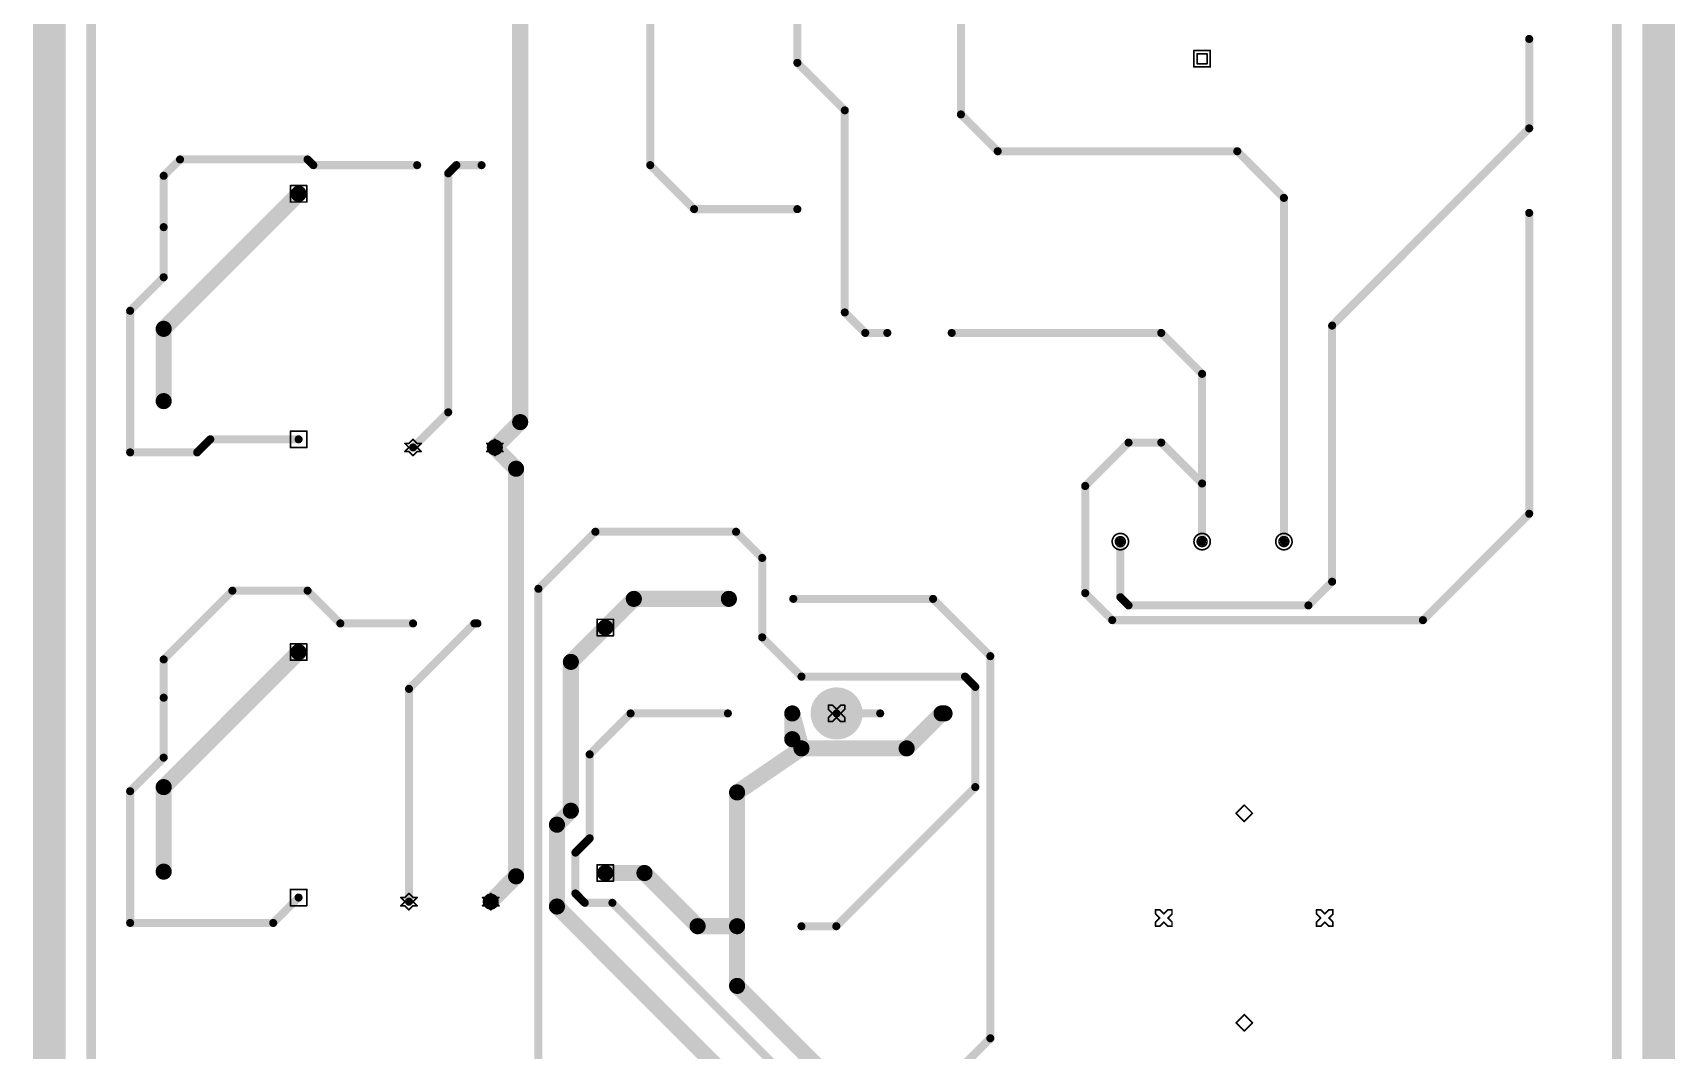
# Model space of a CAD drawing. Header units: millimetres. Extents: x 40 to 3761, y -469 to 920.
# Drawn here: x 3658.7 to 3760.7, y -289.3 to -226.1 of the extents above; entities that cross this region are included whole.
import ezdxf

# ---------------------------------------------------------------- set-up
doc = ezdxf.new("R2010")
doc.units = ezdxf.units.MM
for name, color, linetype in [('BottomSolder', 6, 'Continuous'), ('DrillDrawing', 1, 'Continuous'), ('InternalPlane1', 76, 'Continuous'), ('InternalPlane2', 16, 'Continuous'), ('KeepOutLayer', 6, 'Continuous'), ('MultiLayer', 9, 'Continuous'), ('TopLayer', 1, 'Continuous')]:
    doc.layers.add(name, color=color, linetype=linetype)

msp = doc.modelspace()

# ---------------------------------------------------------------- linework, layer by layer
at = {"layer": 'BottomSolder', "const_width": 1.203}
msp.add_lwpolyline([(3708.03, -268.36, 1), (3709.234, -268.36, 1)], format="xyb", close=True, dxfattribs=at)
at = {"layer": 'DrillDrawing', "const_width": 0.102}
for points in [[(3730.832, -227.212), (3731.848, -227.212)], [(3730.832, -228.228), (3730.832, -227.212)], [(3731.035, -227.415), (3731.644, -227.415)], [(3731.035, -228.025), (3731.035, -227.415)], [(3731.644, -228.025), (3731.644, -227.415)], [(3731.848, -228.228), (3731.848, -227.212)], [(3730.832, -228.228), (3731.848, -228.228)], [(3731.035, -228.025), (3731.644, -228.025)], [(3674.698, -235.594), (3675.714, -235.594)], [(3674.698, -236.61), (3674.698, -235.594)], [(3675.714, -236.61), (3675.714, -235.594)], [(3674.698, -236.61), (3675.714, -236.61)], [(3674.698, -250.834), (3675.714, -250.834)], [(3674.698, -251.85), (3674.698, -250.834)], [(3675.714, -251.85), (3675.714, -250.834)], [(3674.698, -251.85), (3675.714, -251.85)], [(3681.81, -251.596), (3682.064, -251.85)], [(3681.81, -251.596), (3682.064, -251.596)], [(3681.81, -252.104), (3682.064, -251.85)], [(3682.064, -251.596), (3682.318, -251.342)], [(3682.318, -251.342), (3682.572, -251.596)], [(3682.572, -251.596), (3682.826, -251.596)], [(3682.572, -251.85), (3682.826, -251.596)], [(3682.572, -251.85), (3682.826, -252.104)], [(3686.89, -251.596), (3687.144, -251.85)], [(3686.89, -251.596), (3687.144, -251.596)], [(3686.89, -252.104), (3687.144, -251.85)], [(3687.144, -251.596), (3687.398, -251.342)], [(3687.398, -251.342), (3687.652, -251.596)], [(3687.652, -251.596), (3687.906, -251.596)], [(3687.652, -251.85), (3687.906, -251.596)], [(3687.652, -251.85), (3687.906, -252.104)], [(3681.81, -252.104), (3682.064, -252.104)], [(3682.064, -252.104), (3682.318, -252.358)], [(3682.318, -252.358), (3682.572, -252.104)], [(3682.572, -252.104), (3682.826, -252.104)], [(3686.89, -252.104), (3687.144, -252.104)], [(3687.144, -252.104), (3687.398, -252.358)], [(3687.398, -252.358), (3687.652, -252.104)], [(3687.652, -252.104), (3687.906, -252.104)], [(3693.748, -262.518), (3694.764, -262.518)], [(3693.748, -263.534), (3693.748, -262.518)], [(3694.764, -263.534), (3694.764, -262.518)], [(3674.698, -264.042), (3675.714, -264.042)], [(3674.698, -265.058), (3674.698, -264.042)], [(3675.714, -265.058), (3675.714, -264.042)], [(3693.748, -263.534), (3694.764, -263.534)], [(3674.698, -265.058), (3675.714, -265.058)], [(3708.124, -268.106), (3708.124, -267.852)], [(3708.124, -267.852), (3708.378, -267.852)], [(3708.124, -268.106), (3708.378, -268.36)], [(3708.124, -268.614), (3708.378, -268.36)], [(3708.378, -267.852), (3708.632, -268.106)], [(3708.632, -268.106), (3708.886, -267.852)], [(3708.886, -267.852), (3709.14, -267.852)], [(3708.886, -268.36), (3709.14, -268.106)], [(3708.886, -268.36), (3709.14, -268.614)], [(3709.14, -268.106), (3709.14, -267.852)], [(3708.124, -268.868), (3708.124, -268.614)], [(3708.124, -268.868), (3708.378, -268.868)], [(3708.378, -268.868), (3708.632, -268.614)], [(3708.632, -268.614), (3708.886, -268.868)], [(3708.886, -268.868), (3709.14, -268.868)], [(3709.14, -268.868), (3709.14, -268.614)], [(3733.452, -274.56), (3733.96, -274.052)], [(3733.96, -274.052), (3734.468, -274.56)], [(3733.452, -274.56), (3733.96, -275.068)], [(3733.96, -275.068), (3734.468, -274.56)], [(3693.748, -277.758), (3694.764, -277.758)], [(3693.748, -278.774), (3693.748, -277.758)], [(3694.764, -278.774), (3694.764, -277.758)], [(3674.698, -279.282), (3675.714, -279.282)], [(3674.698, -280.298), (3674.698, -279.282)], [(3675.714, -280.298), (3675.714, -279.282)], [(3681.81, -279.79), (3682.064, -279.536)], [(3682.064, -279.536), (3682.318, -279.79)], [(3686.89, -279.79), (3687.144, -279.536)], [(3687.144, -279.536), (3687.398, -279.79)], [(3693.748, -278.774), (3694.764, -278.774)], [(3674.698, -280.298), (3675.714, -280.298)], [(3681.556, -279.79), (3681.81, -280.044)], [(3681.556, -279.79), (3681.81, -279.79)], [(3681.556, -280.298), (3681.81, -280.044)], [(3681.556, -280.298), (3681.81, -280.298)], [(3681.81, -280.298), (3682.064, -280.552)], [(3682.064, -280.552), (3682.318, -280.298)], [(3682.318, -279.79), (3682.572, -279.79)], [(3682.318, -280.044), (3682.572, -279.79)], [(3682.318, -280.044), (3682.572, -280.298)], [(3682.318, -280.298), (3682.572, -280.298)], [(3686.636, -279.79), (3686.89, -280.044)], [(3686.636, -279.79), (3686.89, -279.79)], [(3686.636, -280.298), (3686.89, -280.044)], [(3686.636, -280.298), (3686.89, -280.298)], [(3686.89, -280.298), (3687.144, -280.552)], [(3687.144, -280.552), (3687.398, -280.298)], [(3687.398, -279.79), (3687.652, -279.79)], [(3687.398, -280.044), (3687.652, -279.79)], [(3687.398, -280.044), (3687.652, -280.298)], [(3687.398, -280.298), (3687.652, -280.298)], [(3728.452, -280.806), (3728.452, -280.552)], [(3728.452, -280.552), (3728.706, -280.552)], [(3728.706, -280.552), (3728.96, -280.806)], [(3728.96, -280.806), (3729.214, -280.552)], [(3729.214, -280.552), (3729.468, -280.552)], [(3729.468, -280.806), (3729.468, -280.552)], [(3738.452, -280.806), (3738.452, -280.552)], [(3738.452, -280.552), (3738.706, -280.552)], [(3738.706, -280.552), (3738.96, -280.806)], [(3738.96, -280.806), (3739.214, -280.552)], [(3739.214, -280.552), (3739.468, -280.552)], [(3739.468, -280.806), (3739.468, -280.552)], [(3728.452, -280.806), (3728.706, -281.06)], [(3728.452, -281.314), (3728.706, -281.06)], [(3728.452, -281.568), (3728.452, -281.314)], [(3728.452, -281.568), (3728.706, -281.568)], [(3728.706, -281.568), (3728.96, -281.314)], [(3728.96, -281.314), (3729.214, -281.568)], [(3729.214, -281.06), (3729.468, -280.806)], [(3729.214, -281.06), (3729.468, -281.314)], [(3729.214, -281.568), (3729.468, -281.568)], [(3729.468, -281.568), (3729.468, -281.314)], [(3738.452, -280.806), (3738.706, -281.06)], [(3738.452, -281.314), (3738.706, -281.06)], [(3738.452, -281.568), (3738.452, -281.314)], [(3738.452, -281.568), (3738.706, -281.568)], [(3738.706, -281.568), (3738.96, -281.314)], [(3738.96, -281.314), (3739.214, -281.568)], [(3739.214, -281.06), (3739.468, -280.806)], [(3739.214, -281.06), (3739.468, -281.314)], [(3739.214, -281.568), (3739.468, -281.568)], [(3739.468, -281.568), (3739.468, -281.314)], [(3733.452, -287.56), (3733.96, -287.052)], [(3733.452, -287.56), (3733.96, -288.068)], [(3733.96, -287.052), (3734.468, -287.56)], [(3733.96, -288.068), (3734.468, -287.56)]]:
    msp.add_lwpolyline(points, dxfattribs=at)
at = {"layer": 'DrillDrawing'}
for points, const_width in [([(3730.806, -227.212, 1), (3730.857, -227.212, 1)], 0.0508), ([(3730.806, -227.212, 1), (3730.857, -227.212, 1)], 0.0508), ([(3731.009, -227.415, 1), (3731.06, -227.415, 1)], 0.0508), ([(3731.009, -227.415, 1), (3731.06, -227.415, 1)], 0.0508), ([(3731.619, -227.415, 1), (3731.67, -227.415, 1)], 0.0508), ([(3731.619, -227.415, 1), (3731.67, -227.415, 1)], 0.0508), ([(3731.822, -227.212, 1), (3731.873, -227.212, 1)], 0.0508), ([(3731.822, -227.212, 1), (3731.873, -227.212, 1)], 0.0508), ([(3730.806, -228.228, 1), (3730.857, -228.228, 1)], 0.0508), ([(3730.806, -228.228, 1), (3730.857, -228.228, 1)], 0.0508), ([(3731.009, -228.025, 1), (3731.06, -228.025, 1)], 0.0508), ([(3731.009, -228.025, 1), (3731.06, -228.025, 1)], 0.0508), ([(3731.619, -228.025, 1), (3731.67, -228.025, 1)], 0.0508), ([(3731.619, -228.025, 1), (3731.67, -228.025, 1)], 0.0508), ([(3731.822, -228.228, 1), (3731.873, -228.228, 1)], 0.0508), ([(3731.822, -228.228, 1), (3731.873, -228.228, 1)], 0.0508), ([(3674.672, -235.594, 1), (3674.723, -235.594, 1)], 0.0508), ([(3674.672, -235.594, 1), (3674.723, -235.594, 1)], 0.0508), ([(3675.688, -235.594, 1), (3675.739, -235.594, 1)], 0.0508), ([(3675.688, -235.594, 1), (3675.739, -235.594, 1)], 0.0508), ([(3674.672, -236.61, 1), (3674.723, -236.61, 1)], 0.0508), ([(3674.672, -236.61, 1), (3674.723, -236.61, 1)], 0.0508), ([(3675.688, -236.61, 1), (3675.739, -236.61, 1)], 0.0508), ([(3675.688, -236.61, 1), (3675.739, -236.61, 1)], 0.0508), ([(3674.672, -250.834, 1), (3674.723, -250.834, 1)], 0.0508), ([(3674.672, -250.834, 1), (3674.723, -250.834, 1)], 0.0508), ([(3675.688, -250.834, 1), (3675.739, -250.834, 1)], 0.0508), ([(3675.688, -250.834, 1), (3675.739, -250.834, 1)], 0.0508), ([(3674.672, -251.85, 1), (3674.723, -251.85, 1)], 0.0508), ([(3674.672, -251.85, 1), (3674.723, -251.85, 1)], 0.0508), ([(3675.688, -251.85, 1), (3675.739, -251.85, 1)], 0.0508), ([(3675.688, -251.85, 1), (3675.739, -251.85, 1)], 0.0508), ([(3681.784, -251.596, 1), (3681.835, -251.596, 1)], 0.0508), ([(3681.784, -251.596, 1), (3681.835, -251.596, 1)], 0.0508), ([(3682.038, -251.596, 1), (3682.089, -251.596, 1)], 0.0508), ([(3682.038, -251.596, 1), (3682.089, -251.596, 1)], 0.0508), ([(3682.038, -251.85, 1), (3682.089, -251.85, 1)], 0.0508), ([(3682.038, -251.85, 1), (3682.089, -251.85, 1)], 0.0508), ([(3682.292, -251.342, 1), (3682.343, -251.342, 1)], 0.0508), ([(3682.292, -251.342, 1), (3682.343, -251.342, 1)], 0.0508), ([(3682.546, -251.596, 1), (3682.597, -251.596, 1)], 0.0508), ([(3682.546, -251.596, 1), (3682.597, -251.596, 1)], 0.0508), ([(3682.546, -251.85, 1), (3682.597, -251.85, 1)], 0.0508), ([(3682.546, -251.85, 1), (3682.597, -251.85, 1)], 0.0508), ([(3682.8, -251.596, 1), (3682.851, -251.596, 1)], 0.0508), ([(3682.8, -251.596, 1), (3682.851, -251.596, 1)], 0.0508), ([(3686.864, -251.596, 1), (3686.915, -251.596, 1)], 0.0508), ([(3686.864, -251.596, 1), (3686.915, -251.596, 1)], 0.0508), ([(3687.118, -251.596, 1), (3687.169, -251.596, 1)], 0.0508), ([(3687.118, -251.596, 1), (3687.169, -251.596, 1)], 0.0508), ([(3687.118, -251.85, 1), (3687.169, -251.85, 1)], 0.0508), ([(3687.118, -251.85, 1), (3687.169, -251.85, 1)], 0.0508), ([(3687.372, -251.342, 1), (3687.423, -251.342, 1)], 0.0508), ([(3687.372, -251.342, 1), (3687.423, -251.342, 1)], 0.0508), ([(3687.626, -251.596, 1), (3687.677, -251.596, 1)], 0.0508), ([(3687.626, -251.596, 1), (3687.677, -251.596, 1)], 0.0508), ([(3687.626, -251.85, 1), (3687.677, -251.85, 1)], 0.0508), ([(3687.626, -251.85, 1), (3687.677, -251.85, 1)], 0.0508), ([(3687.88, -251.596, 1), (3687.931, -251.596, 1)], 0.0508), ([(3687.88, -251.596, 1), (3687.931, -251.596, 1)], 0.0508), ([(3681.784, -252.104, 1), (3681.835, -252.104, 1)], 0.0508), ([(3681.784, -252.104, 1), (3681.835, -252.104, 1)], 0.0508), ([(3682.038, -252.104, 1), (3682.089, -252.104, 1)], 0.0508), ([(3682.038, -252.104, 1), (3682.089, -252.104, 1)], 0.0508), ([(3682.292, -252.358, 1), (3682.343, -252.358, 1)], 0.0508), ([(3682.292, -252.358, 1), (3682.343, -252.358, 1)], 0.0508), ([(3682.546, -252.104, 1), (3682.597, -252.104, 1)], 0.0508), ([(3682.546, -252.104, 1), (3682.597, -252.104, 1)], 0.0508), ([(3682.8, -252.104, 1), (3682.851, -252.104, 1)], 0.0508), ([(3682.8, -252.104, 1), (3682.851, -252.104, 1)], 0.0508), ([(3686.864, -252.104, 1), (3686.915, -252.104, 1)], 0.0508), ([(3686.864, -252.104, 1), (3686.915, -252.104, 1)], 0.0508), ([(3687.118, -252.104, 1), (3687.169, -252.104, 1)], 0.0508), ([(3687.118, -252.104, 1), (3687.169, -252.104, 1)], 0.0508), ([(3687.372, -252.358, 1), (3687.423, -252.358, 1)], 0.0508), ([(3687.372, -252.358, 1), (3687.423, -252.358, 1)], 0.0508), ([(3687.626, -252.104, 1), (3687.677, -252.104, 1)], 0.0508), ([(3687.626, -252.104, 1), (3687.677, -252.104, 1)], 0.0508), ([(3687.88, -252.104, 1), (3687.931, -252.104, 1)], 0.0508), ([(3687.88, -252.104, 1), (3687.931, -252.104, 1)], 0.0508), ([(3726.768, -257.692, 1), (3725.752, -257.692, 1)], 0.102), ([(3725.726, -257.692, 1), (3725.777, -257.692, 1)], 0.0508), ([(3726.564, -257.692, 1), (3725.955, -257.692, 1)], 0.102), ([(3725.929, -257.692, 1), (3725.98, -257.692, 1)], 0.0508), ([(3726.539, -257.692, 1), (3726.59, -257.692, 1)], 0.0508), ([(3726.742, -257.692, 1), (3726.793, -257.692, 1)], 0.0508), ([(3731.848, -257.692, 1), (3730.832, -257.692, 1)], 0.102), ([(3730.806, -257.692, 1), (3730.857, -257.692, 1)], 0.0508), ([(3731.644, -257.692, 1), (3731.035, -257.692, 1)], 0.102), ([(3731.009, -257.692, 1), (3731.06, -257.692, 1)], 0.0508), ([(3731.619, -257.692, 1), (3731.67, -257.692, 1)], 0.0508), ([(3731.822, -257.692, 1), (3731.873, -257.692, 1)], 0.0508), ([(3736.928, -257.692, 1), (3735.912, -257.692, 1)], 0.102), ([(3735.886, -257.692, 1), (3735.937, -257.692, 1)], 0.0508), ([(3736.724, -257.692, 1), (3736.115, -257.692, 1)], 0.102), ([(3736.089, -257.692, 1), (3736.14, -257.692, 1)], 0.0508), ([(3736.699, -257.692, 1), (3736.75, -257.692, 1)], 0.0508), ([(3736.902, -257.692, 1), (3736.953, -257.692, 1)], 0.0508), ([(3693.722, -262.518, 1), (3693.773, -262.518, 1)], 0.0508), ([(3693.722, -262.518, 1), (3693.773, -262.518, 1)], 0.0508), ([(3694.738, -262.518, 1), (3694.789, -262.518, 1)], 0.0508), ([(3694.738, -262.518, 1), (3694.789, -262.518, 1)], 0.0508), ([(3674.672, -264.042, 1), (3674.723, -264.042, 1)], 0.0508), ([(3674.672, -264.042, 1), (3674.723, -264.042, 1)], 0.0508), ([(3675.688, -264.042, 1), (3675.739, -264.042, 1)], 0.0508), ([(3675.688, -264.042, 1), (3675.739, -264.042, 1)], 0.0508), ([(3693.722, -263.534, 1), (3693.773, -263.534, 1)], 0.0508), ([(3693.722, -263.534, 1), (3693.773, -263.534, 1)], 0.0508), ([(3694.738, -263.534, 1), (3694.789, -263.534, 1)], 0.0508), ([(3694.738, -263.534, 1), (3694.789, -263.534, 1)], 0.0508), ([(3674.672, -265.058, 1), (3674.723, -265.058, 1)], 0.0508), ([(3674.672, -265.058, 1), (3674.723, -265.058, 1)], 0.0508), ([(3675.688, -265.058, 1), (3675.739, -265.058, 1)], 0.0508), ([(3675.688, -265.058, 1), (3675.739, -265.058, 1)], 0.0508), ([(3708.099, -267.852, 1), (3708.149, -267.852, 1)], 0.0508), ([(3708.099, -267.852, 1), (3708.149, -267.852, 1)], 0.0508), ([(3708.099, -268.106, 1), (3708.149, -268.106, 1)], 0.0508), ([(3708.099, -268.106, 1), (3708.149, -268.106, 1)], 0.0508), ([(3708.353, -267.852, 1), (3708.403, -267.852, 1)], 0.0508), ([(3708.353, -267.852, 1), (3708.403, -267.852, 1)], 0.0508), ([(3708.353, -268.36, 1), (3708.403, -268.36, 1)], 0.0508), ([(3708.353, -268.36, 1), (3708.403, -268.36, 1)], 0.0508), ([(3708.607, -268.106, 1), (3708.657, -268.106, 1)], 0.0508), ([(3708.607, -268.106, 1), (3708.657, -268.106, 1)], 0.0508), ([(3708.861, -267.852, 1), (3708.911, -267.852, 1)], 0.0508), ([(3708.861, -267.852, 1), (3708.911, -267.852, 1)], 0.0508), ([(3708.861, -268.36, 1), (3708.911, -268.36, 1)], 0.0508), ([(3708.861, -268.36, 1), (3708.911, -268.36, 1)], 0.0508), ([(3709.115, -267.852, 1), (3709.165, -267.852, 1)], 0.0508), ([(3709.115, -267.852, 1), (3709.165, -267.852, 1)], 0.0508), ([(3709.115, -268.106, 1), (3709.165, -268.106, 1)], 0.0508), ([(3709.115, -268.106, 1), (3709.165, -268.106, 1)], 0.0508), ([(3708.099, -268.614, 1), (3708.149, -268.614, 1)], 0.0508), ([(3708.099, -268.614, 1), (3708.149, -268.614, 1)], 0.0508), ([(3708.099, -268.868, 1), (3708.149, -268.868, 1)], 0.0508), ([(3708.099, -268.868, 1), (3708.149, -268.868, 1)], 0.0508), ([(3708.353, -268.868, 1), (3708.403, -268.868, 1)], 0.0508), ([(3708.353, -268.868, 1), (3708.403, -268.868, 1)], 0.0508), ([(3708.607, -268.614, 1), (3708.657, -268.614, 1)], 0.0508), ([(3708.607, -268.614, 1), (3708.657, -268.614, 1)], 0.0508), ([(3708.861, -268.868, 1), (3708.911, -268.868, 1)], 0.0508), ([(3708.861, -268.868, 1), (3708.911, -268.868, 1)], 0.0508), ([(3709.115, -268.614, 1), (3709.165, -268.614, 1)], 0.0508), ([(3709.115, -268.614, 1), (3709.165, -268.614, 1)], 0.0508), ([(3709.115, -268.868, 1), (3709.165, -268.868, 1)], 0.0508), ([(3709.115, -268.868, 1), (3709.165, -268.868, 1)], 0.0508), ([(3733.934, -274.052, 1), (3733.985, -274.052, 1)], 0.0508), ([(3733.934, -274.052, 1), (3733.985, -274.052, 1)], 0.0508), ([(3733.426, -274.56, 1), (3733.477, -274.56, 1)], 0.0508), ([(3733.426, -274.56, 1), (3733.477, -274.56, 1)], 0.0508), ([(3733.934, -275.068, 1), (3733.985, -275.068, 1)], 0.0508), ([(3733.934, -275.068, 1), (3733.985, -275.068, 1)], 0.0508), ([(3734.442, -274.56, 1), (3734.493, -274.56, 1)], 0.0508), ([(3734.442, -274.56, 1), (3734.493, -274.56, 1)], 0.0508), ([(3693.722, -277.758, 1), (3693.773, -277.758, 1)], 0.0508), ([(3693.722, -277.758, 1), (3693.773, -277.758, 1)], 0.0508), ([(3694.738, -277.758, 1), (3694.789, -277.758, 1)], 0.0508), ([(3694.738, -277.758, 1), (3694.789, -277.758, 1)], 0.0508), ([(3674.672, -279.282, 1), (3674.723, -279.282, 1)], 0.0508), ([(3674.672, -279.282, 1), (3674.723, -279.282, 1)], 0.0508), ([(3675.688, -279.282, 1), (3675.739, -279.282, 1)], 0.0508), ([(3675.688, -279.282, 1), (3675.739, -279.282, 1)], 0.0508), ([(3682.038, -279.536, 1), (3682.089, -279.536, 1)], 0.0508), ([(3682.038, -279.536, 1), (3682.089, -279.536, 1)], 0.0508), ([(3687.118, -279.536, 1), (3687.169, -279.536, 1)], 0.0508), ([(3687.118, -279.536, 1), (3687.169, -279.536, 1)], 0.0508), ([(3693.722, -278.774, 1), (3693.773, -278.774, 1)], 0.0508), ([(3693.722, -278.774, 1), (3693.773, -278.774, 1)], 0.0508), ([(3694.738, -278.774, 1), (3694.789, -278.774, 1)], 0.0508), ([(3694.738, -278.774, 1), (3694.789, -278.774, 1)], 0.0508), ([(3674.672, -280.298, 1), (3674.723, -280.298, 1)], 0.0508), ([(3674.672, -280.298, 1), (3674.723, -280.298, 1)], 0.0508), ([(3675.688, -280.298, 1), (3675.739, -280.298, 1)], 0.0508), ([(3675.688, -280.298, 1), (3675.739, -280.298, 1)], 0.0508), ([(3681.53, -279.79, 1), (3681.581, -279.79, 1)], 0.0508), ([(3681.53, -279.79, 1), (3681.581, -279.79, 1)], 0.0508), ([(3681.53, -280.298, 1), (3681.581, -280.298, 1)], 0.0508), ([(3681.53, -280.298, 1), (3681.581, -280.298, 1)], 0.0508), ([(3681.784, -279.79, 1), (3681.835, -279.79, 1)], 0.0508), ([(3681.784, -279.79, 1), (3681.835, -279.79, 1)], 0.0508), ([(3681.784, -280.044, 1), (3681.835, -280.044, 1)], 0.0508), ([(3681.784, -280.044, 1), (3681.835, -280.044, 1)], 0.0508), ([(3681.784, -280.298, 1), (3681.835, -280.298, 1)], 0.0508), ([(3681.784, -280.298, 1), (3681.835, -280.298, 1)], 0.0508), ([(3682.038, -280.552, 1), (3682.089, -280.552, 1)], 0.0508), ([(3682.038, -280.552, 1), (3682.089, -280.552, 1)], 0.0508), ([(3682.292, -279.79, 1), (3682.343, -279.79, 1)], 0.0508), ([(3682.292, -279.79, 1), (3682.343, -279.79, 1)], 0.0508), ([(3682.292, -280.044, 1), (3682.343, -280.044, 1)], 0.0508), ([(3682.292, -280.044, 1), (3682.343, -280.044, 1)], 0.0508), ([(3682.292, -280.298, 1), (3682.343, -280.298, 1)], 0.0508), ([(3682.292, -280.298, 1), (3682.343, -280.298, 1)], 0.0508), ([(3682.546, -279.79, 1), (3682.597, -279.79, 1)], 0.0508), ([(3682.546, -279.79, 1), (3682.597, -279.79, 1)], 0.0508), ([(3682.546, -280.298, 1), (3682.597, -280.298, 1)], 0.0508), ([(3682.546, -280.298, 1), (3682.597, -280.298, 1)], 0.0508), ([(3686.61, -279.79, 1), (3686.661, -279.79, 1)], 0.0508), ([(3686.61, -279.79, 1), (3686.661, -279.79, 1)], 0.0508), ([(3686.61, -280.298, 1), (3686.661, -280.298, 1)], 0.0508), ([(3686.61, -280.298, 1), (3686.661, -280.298, 1)], 0.0508), ([(3686.864, -279.79, 1), (3686.915, -279.79, 1)], 0.0508), ([(3686.864, -279.79, 1), (3686.915, -279.79, 1)], 0.0508), ([(3686.864, -280.044, 1), (3686.915, -280.044, 1)], 0.0508), ([(3686.864, -280.044, 1), (3686.915, -280.044, 1)], 0.0508), ([(3686.864, -280.298, 1), (3686.915, -280.298, 1)], 0.0508), ([(3686.864, -280.298, 1), (3686.915, -280.298, 1)], 0.0508), ([(3687.118, -280.552, 1), (3687.169, -280.552, 1)], 0.0508), ([(3687.118, -280.552, 1), (3687.169, -280.552, 1)], 0.0508), ([(3687.372, -279.79, 1), (3687.423, -279.79, 1)], 0.0508), ([(3687.372, -279.79, 1), (3687.423, -279.79, 1)], 0.0508), ([(3687.372, -280.044, 1), (3687.423, -280.044, 1)], 0.0508), ([(3687.372, -280.044, 1), (3687.423, -280.044, 1)], 0.0508), ([(3687.372, -280.298, 1), (3687.423, -280.298, 1)], 0.0508), ([(3687.372, -280.298, 1), (3687.423, -280.298, 1)], 0.0508), ([(3687.626, -279.79, 1), (3687.677, -279.79, 1)], 0.0508), ([(3687.626, -279.79, 1), (3687.677, -279.79, 1)], 0.0508), ([(3687.626, -280.298, 1), (3687.677, -280.298, 1)], 0.0508), ([(3687.626, -280.298, 1), (3687.677, -280.298, 1)], 0.0508), ([(3728.426, -280.552, 1), (3728.477, -280.552, 1)], 0.0508), ([(3728.426, -280.552, 1), (3728.477, -280.552, 1)], 0.0508), ([(3728.68, -280.552, 1), (3728.731, -280.552, 1)], 0.0508), ([(3728.68, -280.552, 1), (3728.731, -280.552, 1)], 0.0508), ([(3729.188, -280.552, 1), (3729.239, -280.552, 1)], 0.0508), ([(3729.188, -280.552, 1), (3729.239, -280.552, 1)], 0.0508), ([(3729.442, -280.552, 1), (3729.493, -280.552, 1)], 0.0508), ([(3729.442, -280.552, 1), (3729.493, -280.552, 1)], 0.0508), ([(3738.426, -280.552, 1), (3738.477, -280.552, 1)], 0.0508), ([(3738.426, -280.552, 1), (3738.477, -280.552, 1)], 0.0508), ([(3738.68, -280.552, 1), (3738.731, -280.552, 1)], 0.0508), ([(3738.68, -280.552, 1), (3738.731, -280.552, 1)], 0.0508), ([(3739.188, -280.552, 1), (3739.239, -280.552, 1)], 0.0508), ([(3739.188, -280.552, 1), (3739.239, -280.552, 1)], 0.0508), ([(3739.442, -280.552, 1), (3739.493, -280.552, 1)], 0.0508), ([(3739.442, -280.552, 1), (3739.493, -280.552, 1)], 0.0508), ([(3728.426, -280.806, 1), (3728.477, -280.806, 1)], 0.0508), ([(3728.426, -280.806, 1), (3728.477, -280.806, 1)], 0.0508), ([(3728.426, -281.314, 1), (3728.477, -281.314, 1)], 0.0508), ([(3728.426, -281.314, 1), (3728.477, -281.314, 1)], 0.0508), ([(3728.426, -281.568, 1), (3728.477, -281.568, 1)], 0.0508), ([(3728.426, -281.568, 1), (3728.477, -281.568, 1)], 0.0508), ([(3728.68, -281.06, 1), (3728.731, -281.06, 1)], 0.0508), ([(3728.68, -281.06, 1), (3728.731, -281.06, 1)], 0.0508), ([(3728.68, -281.568, 1), (3728.731, -281.568, 1)], 0.0508), ([(3728.68, -281.568, 1), (3728.731, -281.568, 1)], 0.0508), ([(3728.934, -280.806, 1), (3728.985, -280.806, 1)], 0.0508), ([(3728.934, -280.806, 1), (3728.985, -280.806, 1)], 0.0508), ([(3728.934, -281.314, 1), (3728.985, -281.314, 1)], 0.0508), ([(3728.934, -281.314, 1), (3728.985, -281.314, 1)], 0.0508), ([(3729.188, -281.06, 1), (3729.239, -281.06, 1)], 0.0508), ([(3729.188, -281.06, 1), (3729.239, -281.06, 1)], 0.0508), ([(3729.188, -281.568, 1), (3729.239, -281.568, 1)], 0.0508), ([(3729.188, -281.568, 1), (3729.239, -281.568, 1)], 0.0508), ([(3729.442, -280.806, 1), (3729.493, -280.806, 1)], 0.0508), ([(3729.442, -280.806, 1), (3729.493, -280.806, 1)], 0.0508), ([(3729.442, -281.314, 1), (3729.493, -281.314, 1)], 0.0508), ([(3729.442, -281.314, 1), (3729.493, -281.314, 1)], 0.0508), ([(3729.442, -281.568, 1), (3729.493, -281.568, 1)], 0.0508), ([(3729.442, -281.568, 1), (3729.493, -281.568, 1)], 0.0508), ([(3738.426, -280.806, 1), (3738.477, -280.806, 1)], 0.0508), ([(3738.426, -280.806, 1), (3738.477, -280.806, 1)], 0.0508), ([(3738.426, -281.314, 1), (3738.477, -281.314, 1)], 0.0508), ([(3738.426, -281.314, 1), (3738.477, -281.314, 1)], 0.0508), ([(3738.426, -281.568, 1), (3738.477, -281.568, 1)], 0.0508), ([(3738.426, -281.568, 1), (3738.477, -281.568, 1)], 0.0508), ([(3738.68, -281.06, 1), (3738.731, -281.06, 1)], 0.0508), ([(3738.68, -281.06, 1), (3738.731, -281.06, 1)], 0.0508), ([(3738.68, -281.568, 1), (3738.731, -281.568, 1)], 0.0508), ([(3738.68, -281.568, 1), (3738.731, -281.568, 1)], 0.0508), ([(3738.934, -280.806, 1), (3738.985, -280.806, 1)], 0.0508), ([(3738.934, -280.806, 1), (3738.985, -280.806, 1)], 0.0508), ([(3738.934, -281.314, 1), (3738.985, -281.314, 1)], 0.0508), ([(3738.934, -281.314, 1), (3738.985, -281.314, 1)], 0.0508), ([(3739.188, -281.06, 1), (3739.239, -281.06, 1)], 0.0508), ([(3739.188, -281.06, 1), (3739.239, -281.06, 1)], 0.0508), ([(3739.188, -281.568, 1), (3739.239, -281.568, 1)], 0.0508), ([(3739.188, -281.568, 1), (3739.239, -281.568, 1)], 0.0508), ([(3739.442, -280.806, 1), (3739.493, -280.806, 1)], 0.0508), ([(3739.442, -280.806, 1), (3739.493, -280.806, 1)], 0.0508), ([(3739.442, -281.314, 1), (3739.493, -281.314, 1)], 0.0508), ([(3739.442, -281.314, 1), (3739.493, -281.314, 1)], 0.0508), ([(3739.442, -281.568, 1), (3739.493, -281.568, 1)], 0.0508), ([(3739.442, -281.568, 1), (3739.493, -281.568, 1)], 0.0508), ([(3733.426, -287.56, 1), (3733.477, -287.56, 1)], 0.0508), ([(3733.426, -287.56, 1), (3733.477, -287.56, 1)], 0.0508), ([(3733.934, -287.052, 1), (3733.985, -287.052, 1)], 0.0508), ([(3733.934, -287.052, 1), (3733.985, -287.052, 1)], 0.0508), ([(3734.442, -287.56, 1), (3734.493, -287.56, 1)], 0.0508), ([(3734.442, -287.56, 1), (3734.493, -287.56, 1)], 0.0508), ([(3733.934, -288.068, 1), (3733.985, -288.068, 1)], 0.0508), ([(3733.934, -288.068, 1), (3733.985, -288.068, 1)], 0.0508)]:
    msp.add_lwpolyline(points, format="xyb", close=True, dxfattribs=dict(at, const_width=const_width))
at = {"layer": 'InternalPlane1', "const_width": 2.032}
for points in [[(3659.712, -468.004), (3659.712, -168.004)], [(3759.712, -468.004), (3759.712, -168.004)]]:
    msp.add_lwpolyline(points, dxfattribs=at)
at = {"layer": 'InternalPlane1', "const_width": 1.616}
msp.add_lwpolyline([(3707.824, -268.36, 1), (3709.44, -268.36, 1)], format="xyb", close=True, dxfattribs=at)
at = {"layer": 'InternalPlane2', "const_width": 2.032}
for points in [[(3659.712, -468.004), (3659.712, -168.004)], [(3759.712, -468.004), (3759.712, -168.004)]]:
    msp.add_lwpolyline(points, dxfattribs=at)
at = {"layer": 'InternalPlane2', "const_width": 1.616}
msp.add_lwpolyline([(3707.824, -268.36, 1), (3709.44, -268.36, 1)], format="xyb", close=True, dxfattribs=at)
at = {"layer": 'KeepOutLayer', "const_width": 0.6}
for points in [[(3662.312, -465.404), (3662.312, -170.604)], [(3757.112, -465.404), (3757.112, -170.604)]]:
    msp.add_lwpolyline(points, dxfattribs=at)
at = {"layer": 'MultiLayer', "const_width": 1}
msp.add_lwpolyline([(3708.132, -268.36, 1), (3709.132, -268.36, 1)], format="xyb", close=True, dxfattribs=at)
at = {"layer": 'TopLayer'}
for points, const_width in [([(3697.05, -234.324), (3697.05, -218.322)], 0.5), ([(3706.194, -227.974), (3706.194, -218.894)], 0.5), ([(3716.354, -231.174), (3716.354, -218.894)], 0.5), ([(3688.972, -250.275), (3688.972, -225.485)], 1), ([(3751.66, -232.038), (3751.66, -226.488)], 0.5), ([(3706.194, -227.974), (3709.14, -230.92)], 0.5), ([(3709.14, -243.468), (3709.14, -230.92)], 0.5), ([(3716.354, -231.174), (3718.64, -233.46)], 0.5), ([(3739.417, -244.281), (3751.66, -232.038)], 0.5), ([(3718.64, -233.46), (3733.524, -233.46)], 0.5), ([(3733.524, -233.46), (3736.42, -236.356)], 0.5), ([(3666.824, -234.984), (3667.84, -233.968)], 0.5), ([(3667.84, -233.968), (3675.764, -233.968)], 0.5), ([(3675.764, -233.968), (3676.12, -234.324)], 0.5), ([(3676.12, -234.324), (3682.572, -234.324)], 0.5), ([(3684.502, -234.832), (3685.01, -234.324)], 0.5), ([(3684.502, -249.666), (3684.502, -234.832)], 0.5), ([(3685.01, -234.324), (3686.572, -234.324)], 0.5), ([(3697.05, -234.324), (3699.78, -237.054)], 0.5), ([(3666.824, -244.484), (3675.206, -236.102)], 1), ([(3666.824, -238.172), (3666.824, -234.984)], 0.5), ([(3736.42, -257.692), (3736.42, -236.356)], 0.5), ([(3699.78, -237.054), (3706.194, -237.054)], 0.5), ([(3751.66, -255.965), (3751.66, -237.288)], 0.5), ([(3666.824, -241.284), (3666.824, -238.172)], 0.5), ([(3664.741, -243.366), (3666.824, -241.284)], 0.5), ([(3664.741, -252.155), (3664.741, -243.366)], 0.5), ([(3709.14, -243.468), (3710.41, -244.738)], 0.5), ([(3666.824, -248.972), (3666.824, -244.484)], 1), ([(3710.41, -244.738), (3711.782, -244.738)], 0.5), ([(3715.782, -244.738), (3728.8, -244.738)], 0.5), ([(3728.8, -244.738), (3731.34, -247.278)], 0.5), ([(3739.417, -260.181), (3739.417, -244.281)], 0.5), ([(3731.34, -254.085), (3731.34, -247.278)], 0.5), ([(3682.318, -251.85), (3684.502, -249.666)], 0.5), ([(3687.398, -251.85), (3688.972, -250.275)], 1), ([(3664.741, -252.155), (3668.906, -252.155)], 0.5), ([(3668.906, -252.155), (3669.719, -251.342)], 0.5), ([(3669.719, -251.342), (3675.206, -251.342)], 0.5), ([(3687.398, -251.85), (3688.718, -253.171)], 1), ([(3724.075, -254.238), (3726.768, -251.545)], 0.5), ([(3726.768, -251.545), (3728.8, -251.545)], 0.5), ([(3728.8, -251.545), (3731.34, -254.085)], 0.5), ([(3688.718, -278.469), (3688.718, -253.171)], 1), ([(3724.075, -260.892), (3724.075, -254.238)], 0.5), ([(3731.34, -257.692), (3731.34, -254.085)], 0.5), ([(3745.056, -262.569), (3751.66, -255.965)], 0.5), ([(3690.106, -260.623), (3693.646, -257.082)], 0.5), ([(3693.646, -257.082), (3702.384, -257.082)], 0.5), ([(3702.384, -257.082), (3704.009, -258.708)], 0.5), ([(3726.26, -261.146), (3726.26, -257.692)], 0.5), ([(3704.009, -263.636), (3704.009, -258.708)], 0.5), ([(3737.944, -261.654), (3739.417, -260.181)], 0.5), ([(3666.824, -265.007), (3671.091, -260.74)], 0.5), ([(3671.091, -260.74), (3675.764, -260.74)], 0.5), ([(3675.764, -260.74), (3677.796, -262.772)], 0.5), ([(3690.106, -295.198), (3690.106, -260.623)], 0.5), ([(3694.256, -263.026), (3696.034, -261.248)], 1), ([(3696.034, -261.248), (3701.94, -261.248)], 1), ([(3705.94, -261.248), (3714.626, -261.248)], 0.5), ([(3714.626, -261.248), (3718.182, -264.804)], 0.5), ([(3724.075, -260.892), (3725.752, -262.569)], 0.5), ([(3726.26, -261.146), (3726.768, -261.654)], 0.5), ([(3726.768, -261.654), (3737.944, -261.654)], 0.5), ([(3677.796, -262.772), (3682.318, -262.772)], 0.5), ([(3682.064, -266.836), (3686.128, -262.772)], 0.5), ([(3686.128, -262.772), (3686.318, -262.772)], 0.5), ([(3692.122, -265.16), (3694.256, -263.026)], 1), ([(3725.752, -262.569), (3745.056, -262.569)], 0.5), ([(3666.824, -272.932), (3675.206, -264.55)], 1), ([(3704.009, -263.636), (3706.448, -266.074)], 0.5), ([(3666.824, -267.382), (3666.824, -265.007)], 0.5), ([(3692.122, -274.4), (3692.122, -265.16)], 1), ([(3718.182, -288.528), (3718.182, -264.804)], 0.5), ([(3706.448, -266.074), (3716.608, -266.074)], 0.5), ([(3716.608, -266.074), (3717.248, -266.714)], 0.5), ([(3666.824, -271.103), (3666.824, -267.382)], 0.5), ([(3682.064, -280.044), (3682.064, -266.836)], 0.5), ([(3717.248, -272.932), (3717.248, -266.714)], 0.5), ([(3693.29, -270.9), (3695.83, -268.36)], 0.5), ([(3695.83, -268.36), (3701.876, -268.36)], 0.5), ([(3705.876, -268.36), (3706.448, -270.53)], 1), ([(3705.876, -269.958), (3705.876, -268.36)], 1), ([(3708.632, -268.36), (3711.338, -268.36)], 0.5), ([(3712.983, -270.53), (3715.153, -268.36)], 1), ([(3715.153, -268.36), (3715.338, -268.36)], 1), ([(3702.448, -273.263), (3706.448, -270.53)], 1), ([(3705.876, -269.958), (3706.448, -270.53)], 1), ([(3706.448, -270.53), (3712.983, -270.53)], 1), ([(3664.741, -273.186), (3666.824, -271.103)], 0.5), ([(3693.29, -276.111), (3693.29, -270.9)], 0.5), ([(3664.741, -281.365), (3664.741, -273.186)], 0.5), ([(3666.824, -278.182), (3666.824, -272.932)], 1), ([(3702.448, -281.568), (3702.448, -273.263)], 1), ([(3708.612, -281.568), (3717.248, -272.932)], 0.5), ([(3691.256, -275.266), (3692.122, -274.4)], 1), ([(3691.256, -280.346), (3691.256, -275.266)], 1), ([(3692.406, -276.996), (3693.29, -276.111)], 0.5), ([(3692.406, -279.536), (3692.406, -276.996)], 0.5), ([(3687.144, -280.044), (3688.718, -278.469)], 1), ([(3694.256, -278.266), (3696.694, -278.266)], 1), ([(3696.694, -278.266), (3699.996, -281.568)], 1), ([(3673.631, -281.365), (3675.206, -279.79)], 0.5), ([(3692.406, -279.536), (3692.986, -280.116)], 0.5), ([(3691.256, -280.346), (3704.416, -293.506)], 1), ([(3692.986, -280.116), (3694.705, -280.116)], 0.5), ([(3694.705, -280.116), (3706.266, -291.677)], 0.5), ([(3664.741, -281.365), (3673.631, -281.365)], 0.5), ([(3699.996, -281.568), (3702.448, -281.568)], 1), ([(3702.448, -285.276), (3702.448, -281.568)], 1), ([(3706.448, -281.568), (3708.612, -281.568)], 0.5), ([(3702.448, -285.276), (3707.416, -290.244)], 1), ([(3713.966, -292.744), (3718.182, -288.528)], 0.5)]:
    msp.add_lwpolyline(points, dxfattribs=dict(at, const_width=const_width))
for points, const_width in [([(3751.535, -226.488, 1), (3751.785, -226.488, 1)], 0.25), ([(3706.069, -227.974, 1), (3706.319, -227.974, 1)], 0.25), ([(3706.069, -227.974, 1), (3706.319, -227.974, 1)], 0.25), ([(3709.015, -230.92, 1), (3709.265, -230.92, 1)], 0.25), ([(3709.015, -230.92, 1), (3709.265, -230.92, 1)], 0.25), ([(3716.229, -231.174, 1), (3716.479, -231.174, 1)], 0.25), ([(3716.229, -231.174, 1), (3716.479, -231.174, 1)], 0.25), ([(3751.535, -232.038, 1), (3751.785, -232.038, 1)], 0.25), ([(3751.535, -232.038, 1), (3751.785, -232.038, 1)], 0.25), ([(3718.515, -233.46, 1), (3718.765, -233.46, 1)], 0.25), ([(3718.515, -233.46, 1), (3718.765, -233.46, 1)], 0.25), ([(3733.399, -233.46, 1), (3733.649, -233.46, 1)], 0.25), ([(3733.399, -233.46, 1), (3733.649, -233.46, 1)], 0.25), ([(3667.715, -233.968, 1), (3667.965, -233.968, 1)], 0.25), ([(3667.715, -233.968, 1), (3667.965, -233.968, 1)], 0.25), ([(3675.639, -233.968, 1), (3675.889, -233.968, 1)], 0.25), ([(3675.639, -233.968, 1), (3675.889, -233.968, 1)], 0.25), ([(3675.995, -234.324, 1), (3676.245, -234.324, 1)], 0.25), ([(3675.995, -234.324, 1), (3676.245, -234.324, 1)], 0.25), ([(3682.447, -234.324, 1), (3682.697, -234.324, 1)], 0.25), ([(3684.377, -234.832, 1), (3684.627, -234.832, 1)], 0.25), ([(3684.377, -234.832, 1), (3684.627, -234.832, 1)], 0.25), ([(3684.885, -234.324, 1), (3685.135, -234.324, 1)], 0.25), ([(3684.885, -234.324, 1), (3685.135, -234.324, 1)], 0.25), ([(3686.447, -234.324, 1), (3686.697, -234.324, 1)], 0.25), ([(3696.925, -234.324, 1), (3697.175, -234.324, 1)], 0.25), ([(3696.925, -234.324, 1), (3697.175, -234.324, 1)], 0.25), ([(3666.699, -234.984, 1), (3666.949, -234.984, 1)], 0.25), ([(3666.699, -234.984, 1), (3666.949, -234.984, 1)], 0.25), ([(3674.956, -236.102, 1), (3675.456, -236.102, 1)], 0.5), ([(3736.295, -236.356, 1), (3736.545, -236.356, 1)], 0.25), ([(3736.295, -236.356, 1), (3736.545, -236.356, 1)], 0.25), ([(3699.655, -237.054, 1), (3699.905, -237.054, 1)], 0.25), ([(3699.655, -237.054, 1), (3699.905, -237.054, 1)], 0.25), ([(3706.069, -237.054, 1), (3706.319, -237.054, 1)], 0.25), ([(3751.535, -237.288, 1), (3751.785, -237.288, 1)], 0.25), ([(3666.699, -238.172, 1), (3666.949, -238.172, 1)], 0.25), ([(3666.699, -238.172, 1), (3666.949, -238.172, 1)], 0.25), ([(3666.699, -241.284, 1), (3666.949, -241.284, 1)], 0.25), ([(3666.699, -241.284, 1), (3666.949, -241.284, 1)], 0.25), ([(3664.616, -243.366, 1), (3664.866, -243.366, 1)], 0.25), ([(3664.616, -243.366, 1), (3664.866, -243.366, 1)], 0.25), ([(3709.015, -243.468, 1), (3709.265, -243.468, 1)], 0.25), ([(3709.015, -243.468, 1), (3709.265, -243.468, 1)], 0.25), ([(3666.574, -244.484, 1), (3667.074, -244.484, 1)], 0.5), ([(3666.574, -244.484, 1), (3667.074, -244.484, 1)], 0.5), ([(3710.285, -244.738, 1), (3710.535, -244.738, 1)], 0.25), ([(3710.285, -244.738, 1), (3710.535, -244.738, 1)], 0.25), ([(3711.657, -244.738, 1), (3711.907, -244.738, 1)], 0.25), ([(3715.657, -244.738, 1), (3715.907, -244.738, 1)], 0.25), ([(3728.675, -244.738, 1), (3728.925, -244.738, 1)], 0.25), ([(3728.675, -244.738, 1), (3728.925, -244.738, 1)], 0.25), ([(3739.292, -244.281, 1), (3739.542, -244.281, 1)], 0.25), ([(3739.292, -244.281, 1), (3739.542, -244.281, 1)], 0.25), ([(3731.215, -247.278, 1), (3731.465, -247.278, 1)], 0.25), ([(3731.215, -247.278, 1), (3731.465, -247.278, 1)], 0.25), ([(3666.574, -248.972, 1), (3667.074, -248.972, 1)], 0.5), ([(3684.377, -249.666, 1), (3684.627, -249.666, 1)], 0.25), ([(3684.377, -249.666, 1), (3684.627, -249.666, 1)], 0.25), ([(3688.722, -250.275, 1), (3689.222, -250.275, 1)], 0.5), ([(3688.722, -250.275, 1), (3689.222, -250.275, 1)], 0.5), ([(3664.616, -252.155, 1), (3664.866, -252.155, 1)], 0.25), ([(3664.616, -252.155, 1), (3664.866, -252.155, 1)], 0.25), ([(3668.781, -252.155, 1), (3669.031, -252.155, 1)], 0.25), ([(3668.781, -252.155, 1), (3669.031, -252.155, 1)], 0.25), ([(3669.594, -251.342, 1), (3669.844, -251.342, 1)], 0.25), ([(3669.594, -251.342, 1), (3669.844, -251.342, 1)], 0.25), ([(3675.081, -251.342, 1), (3675.331, -251.342, 1)], 0.25), ([(3682.193, -251.85, 1), (3682.443, -251.85, 1)], 0.25), ([(3687.148, -251.85, 1), (3687.648, -251.85, 1)], 0.5), ([(3687.148, -251.85, 1), (3687.648, -251.85, 1)], 0.5), ([(3726.643, -251.545, 1), (3726.893, -251.545, 1)], 0.25), ([(3726.643, -251.545, 1), (3726.893, -251.545, 1)], 0.25), ([(3728.675, -251.545, 1), (3728.925, -251.545, 1)], 0.25), ([(3728.675, -251.545, 1), (3728.925, -251.545, 1)], 0.25), ([(3688.468, -253.171, 1), (3688.968, -253.171, 1)], 0.5), ([(3688.468, -253.171, 1), (3688.968, -253.171, 1)], 0.5), ([(3723.95, -254.238, 1), (3724.2, -254.238, 1)], 0.25), ([(3723.95, -254.238, 1), (3724.2, -254.238, 1)], 0.25), ([(3731.215, -254.085, 1), (3731.465, -254.085, 1)], 0.25), ([(3731.215, -254.085, 1), (3731.465, -254.085, 1)], 0.25), ([(3731.215, -254.085, 1), (3731.465, -254.085, 1)], 0.25), ([(3751.535, -255.965, 1), (3751.785, -255.965, 1)], 0.25), ([(3751.535, -255.965, 1), (3751.785, -255.965, 1)], 0.25), ([(3693.521, -257.082, 1), (3693.771, -257.082, 1)], 0.25), ([(3693.521, -257.082, 1), (3693.771, -257.082, 1)], 0.25), ([(3702.259, -257.082, 1), (3702.509, -257.082, 1)], 0.25), ([(3702.259, -257.082, 1), (3702.509, -257.082, 1)], 0.25), ([(3726.135, -257.692, 1), (3726.385, -257.692, 1)], 0.25), ([(3731.215, -257.692, 1), (3731.465, -257.692, 1)], 0.25), ([(3736.295, -257.692, 1), (3736.545, -257.692, 1)], 0.25), ([(3703.884, -258.708, 1), (3704.134, -258.708, 1)], 0.25), ([(3703.884, -258.708, 1), (3704.134, -258.708, 1)], 0.25), ([(3739.292, -260.181, 1), (3739.542, -260.181, 1)], 0.25), ([(3739.292, -260.181, 1), (3739.542, -260.181, 1)], 0.25), ([(3670.966, -260.74, 1), (3671.216, -260.74, 1)], 0.25), ([(3670.966, -260.74, 1), (3671.216, -260.74, 1)], 0.25), ([(3675.639, -260.74, 1), (3675.889, -260.74, 1)], 0.25), ([(3675.639, -260.74, 1), (3675.889, -260.74, 1)], 0.25), ([(3689.981, -260.623, 1), (3690.231, -260.623, 1)], 0.25), ([(3689.981, -260.623, 1), (3690.231, -260.623, 1)], 0.25), ([(3695.784, -261.248, 1), (3696.284, -261.248, 1)], 0.5), ([(3695.784, -261.248, 1), (3696.284, -261.248, 1)], 0.5), ([(3701.69, -261.248, 1), (3702.19, -261.248, 1)], 0.5), ([(3705.815, -261.248, 1), (3706.065, -261.248, 1)], 0.25), ([(3714.501, -261.248, 1), (3714.751, -261.248, 1)], 0.25), ([(3714.501, -261.248, 1), (3714.751, -261.248, 1)], 0.25), ([(3723.95, -260.892, 1), (3724.2, -260.892, 1)], 0.25), ([(3723.95, -260.892, 1), (3724.2, -260.892, 1)], 0.25), ([(3726.135, -261.146, 1), (3726.385, -261.146, 1)], 0.25), ([(3726.135, -261.146, 1), (3726.385, -261.146, 1)], 0.25), ([(3726.643, -261.654, 1), (3726.893, -261.654, 1)], 0.25), ([(3726.643, -261.654, 1), (3726.893, -261.654, 1)], 0.25), ([(3737.819, -261.654, 1), (3738.069, -261.654, 1)], 0.25), ([(3737.819, -261.654, 1), (3738.069, -261.654, 1)], 0.25), ([(3677.671, -262.772, 1), (3677.921, -262.772, 1)], 0.25), ([(3677.671, -262.772, 1), (3677.921, -262.772, 1)], 0.25), ([(3682.193, -262.772, 1), (3682.443, -262.772, 1)], 0.25), ([(3686.003, -262.772, 1), (3686.253, -262.772, 1)], 0.25), ([(3686.003, -262.772, 1), (3686.253, -262.772, 1)], 0.25), ([(3686.193, -262.772, 1), (3686.443, -262.772, 1)], 0.25), ([(3694.006, -263.026, 1), (3694.506, -263.026, 1)], 0.5), ([(3694.006, -263.026, 1), (3694.506, -263.026, 1)], 0.5), ([(3725.627, -262.569, 1), (3725.877, -262.569, 1)], 0.25), ([(3725.627, -262.569, 1), (3725.877, -262.569, 1)], 0.25), ([(3744.931, -262.569, 1), (3745.181, -262.569, 1)], 0.25), ([(3744.931, -262.569, 1), (3745.181, -262.569, 1)], 0.25), ([(3674.956, -264.55, 1), (3675.456, -264.55, 1)], 0.5), ([(3703.884, -263.636, 1), (3704.134, -263.636, 1)], 0.25), ([(3703.884, -263.636, 1), (3704.134, -263.636, 1)], 0.25), ([(3666.699, -265.007, 1), (3666.949, -265.007, 1)], 0.25), ([(3666.699, -265.007, 1), (3666.949, -265.007, 1)], 0.25), ([(3691.872, -265.16, 1), (3692.372, -265.16, 1)], 0.5), ([(3691.872, -265.16, 1), (3692.372, -265.16, 1)], 0.5), ([(3718.057, -264.804, 1), (3718.307, -264.804, 1)], 0.25), ([(3718.057, -264.804, 1), (3718.307, -264.804, 1)], 0.25), ([(3706.323, -266.074, 1), (3706.573, -266.074, 1)], 0.25), ([(3706.323, -266.074, 1), (3706.573, -266.074, 1)], 0.25), ([(3716.483, -266.074, 1), (3716.733, -266.074, 1)], 0.25), ([(3716.483, -266.074, 1), (3716.733, -266.074, 1)], 0.25), ([(3666.699, -267.382, 1), (3666.949, -267.382, 1)], 0.25), ([(3666.699, -267.382, 1), (3666.949, -267.382, 1)], 0.25), ([(3681.939, -266.836, 1), (3682.189, -266.836, 1)], 0.25), ([(3681.939, -266.836, 1), (3682.189, -266.836, 1)], 0.25), ([(3717.123, -266.714, 1), (3717.373, -266.714, 1)], 0.25), ([(3717.123, -266.714, 1), (3717.373, -266.714, 1)], 0.25), ([(3695.705, -268.36, 1), (3695.955, -268.36, 1)], 0.25), ([(3695.705, -268.36, 1), (3695.955, -268.36, 1)], 0.25), ([(3701.751, -268.36, 1), (3702.001, -268.36, 1)], 0.25), ([(3705.626, -268.36, 1), (3706.126, -268.36, 1)], 0.5), ([(3705.626, -268.36, 1), (3706.126, -268.36, 1)], 0.5), ([(3708.132, -268.36, 1), (3709.132, -268.36, 1)], 1), ([(3708.507, -268.36, 1), (3708.757, -268.36, 1)], 0.25), ([(3711.213, -268.36, 1), (3711.463, -268.36, 1)], 0.25), ([(3714.903, -268.36, 1), (3715.403, -268.36, 1)], 0.5), ([(3714.903, -268.36, 1), (3715.403, -268.36, 1)], 0.5), ([(3715.088, -268.36, 1), (3715.588, -268.36, 1)], 0.5), ([(3705.626, -269.958, 1), (3706.126, -269.958, 1)], 0.5), ([(3705.626, -269.958, 1), (3706.126, -269.958, 1)], 0.5), ([(3706.198, -270.53, 1), (3706.698, -270.53, 1)], 0.5), ([(3706.198, -270.53, 1), (3706.698, -270.53, 1)], 0.5), ([(3706.198, -270.53, 1), (3706.698, -270.53, 1)], 0.5), ([(3706.198, -270.53, 1), (3706.698, -270.53, 1)], 0.5), ([(3712.733, -270.53, 1), (3713.233, -270.53, 1)], 0.5), ([(3712.733, -270.53, 1), (3713.233, -270.53, 1)], 0.5), ([(3666.699, -271.103, 1), (3666.949, -271.103, 1)], 0.25), ([(3666.699, -271.103, 1), (3666.949, -271.103, 1)], 0.25), ([(3693.165, -270.9, 1), (3693.415, -270.9, 1)], 0.25), ([(3693.165, -270.9, 1), (3693.415, -270.9, 1)], 0.25), ([(3664.616, -273.186, 1), (3664.866, -273.186, 1)], 0.25), ([(3664.616, -273.186, 1), (3664.866, -273.186, 1)], 0.25), ([(3666.574, -272.932, 1), (3667.074, -272.932, 1)], 0.5), ([(3666.574, -272.932, 1), (3667.074, -272.932, 1)], 0.5), ([(3702.198, -273.263, 1), (3702.698, -273.263, 1)], 0.5), ([(3702.198, -273.263, 1), (3702.698, -273.263, 1)], 0.5), ([(3717.123, -272.932, 1), (3717.373, -272.932, 1)], 0.25), ([(3717.123, -272.932, 1), (3717.373, -272.932, 1)], 0.25), ([(3691.872, -274.4, 1), (3692.372, -274.4, 1)], 0.5), ([(3691.872, -274.4, 1), (3692.372, -274.4, 1)], 0.5), ([(3691.006, -275.266, 1), (3691.506, -275.266, 1)], 0.5), ([(3691.006, -275.266, 1), (3691.506, -275.266, 1)], 0.5), ([(3693.165, -276.111, 1), (3693.415, -276.111, 1)], 0.25), ([(3693.165, -276.111, 1), (3693.415, -276.111, 1)], 0.25), ([(3692.281, -276.996, 1), (3692.531, -276.996, 1)], 0.25), ([(3692.281, -276.996, 1), (3692.531, -276.996, 1)], 0.25), ([(3666.574, -278.182, 1), (3667.074, -278.182, 1)], 0.5), ([(3688.468, -278.469, 1), (3688.968, -278.469, 1)], 0.5), ([(3688.468, -278.469, 1), (3688.968, -278.469, 1)], 0.5), ([(3694.006, -278.266, 1), (3694.506, -278.266, 1)], 0.5), ([(3696.444, -278.266, 1), (3696.944, -278.266, 1)], 0.5), ([(3696.444, -278.266, 1), (3696.944, -278.266, 1)], 0.5), ([(3675.081, -279.79, 1), (3675.331, -279.79, 1)], 0.25), ([(3686.894, -280.044, 1), (3687.394, -280.044, 1)], 0.5), ([(3692.281, -279.536, 1), (3692.531, -279.536, 1)], 0.25), ([(3692.281, -279.536, 1), (3692.531, -279.536, 1)], 0.25), ([(3681.939, -280.044, 1), (3682.189, -280.044, 1)], 0.25), ([(3691.006, -280.346, 1), (3691.506, -280.346, 1)], 0.5), ([(3691.006, -280.346, 1), (3691.506, -280.346, 1)], 0.5), ([(3692.861, -280.116, 1), (3693.111, -280.116, 1)], 0.25), ([(3692.861, -280.116, 1), (3693.111, -280.116, 1)], 0.25), ([(3694.58, -280.116, 1), (3694.83, -280.116, 1)], 0.25), ([(3694.58, -280.116, 1), (3694.83, -280.116, 1)], 0.25), ([(3664.616, -281.365, 1), (3664.866, -281.365, 1)], 0.25), ([(3664.616, -281.365, 1), (3664.866, -281.365, 1)], 0.25), ([(3673.506, -281.365, 1), (3673.756, -281.365, 1)], 0.25), ([(3673.506, -281.365, 1), (3673.756, -281.365, 1)], 0.25), ([(3699.746, -281.568, 1), (3700.246, -281.568, 1)], 0.5), ([(3699.746, -281.568, 1), (3700.246, -281.568, 1)], 0.5), ([(3702.198, -281.568, 1), (3702.698, -281.568, 1)], 0.5), ([(3702.198, -281.568, 1), (3702.698, -281.568, 1)], 0.5), ([(3702.198, -281.568, 1), (3702.698, -281.568, 1)], 0.5), ([(3706.323, -281.568, 1), (3706.573, -281.568, 1)], 0.25), ([(3708.487, -281.568, 1), (3708.737, -281.568, 1)], 0.25), ([(3708.487, -281.568, 1), (3708.737, -281.568, 1)], 0.25), ([(3702.198, -285.276, 1), (3702.698, -285.276, 1)], 0.5), ([(3702.198, -285.276, 1), (3702.698, -285.276, 1)], 0.5), ([(3718.057, -288.528, 1), (3718.307, -288.528, 1)], 0.25), ([(3718.057, -288.528, 1), (3718.307, -288.528, 1)], 0.25)]:
    msp.add_lwpolyline(points, format="xyb", close=True, dxfattribs=dict(at, const_width=const_width))

doc.saveas('drawing.dxf')
